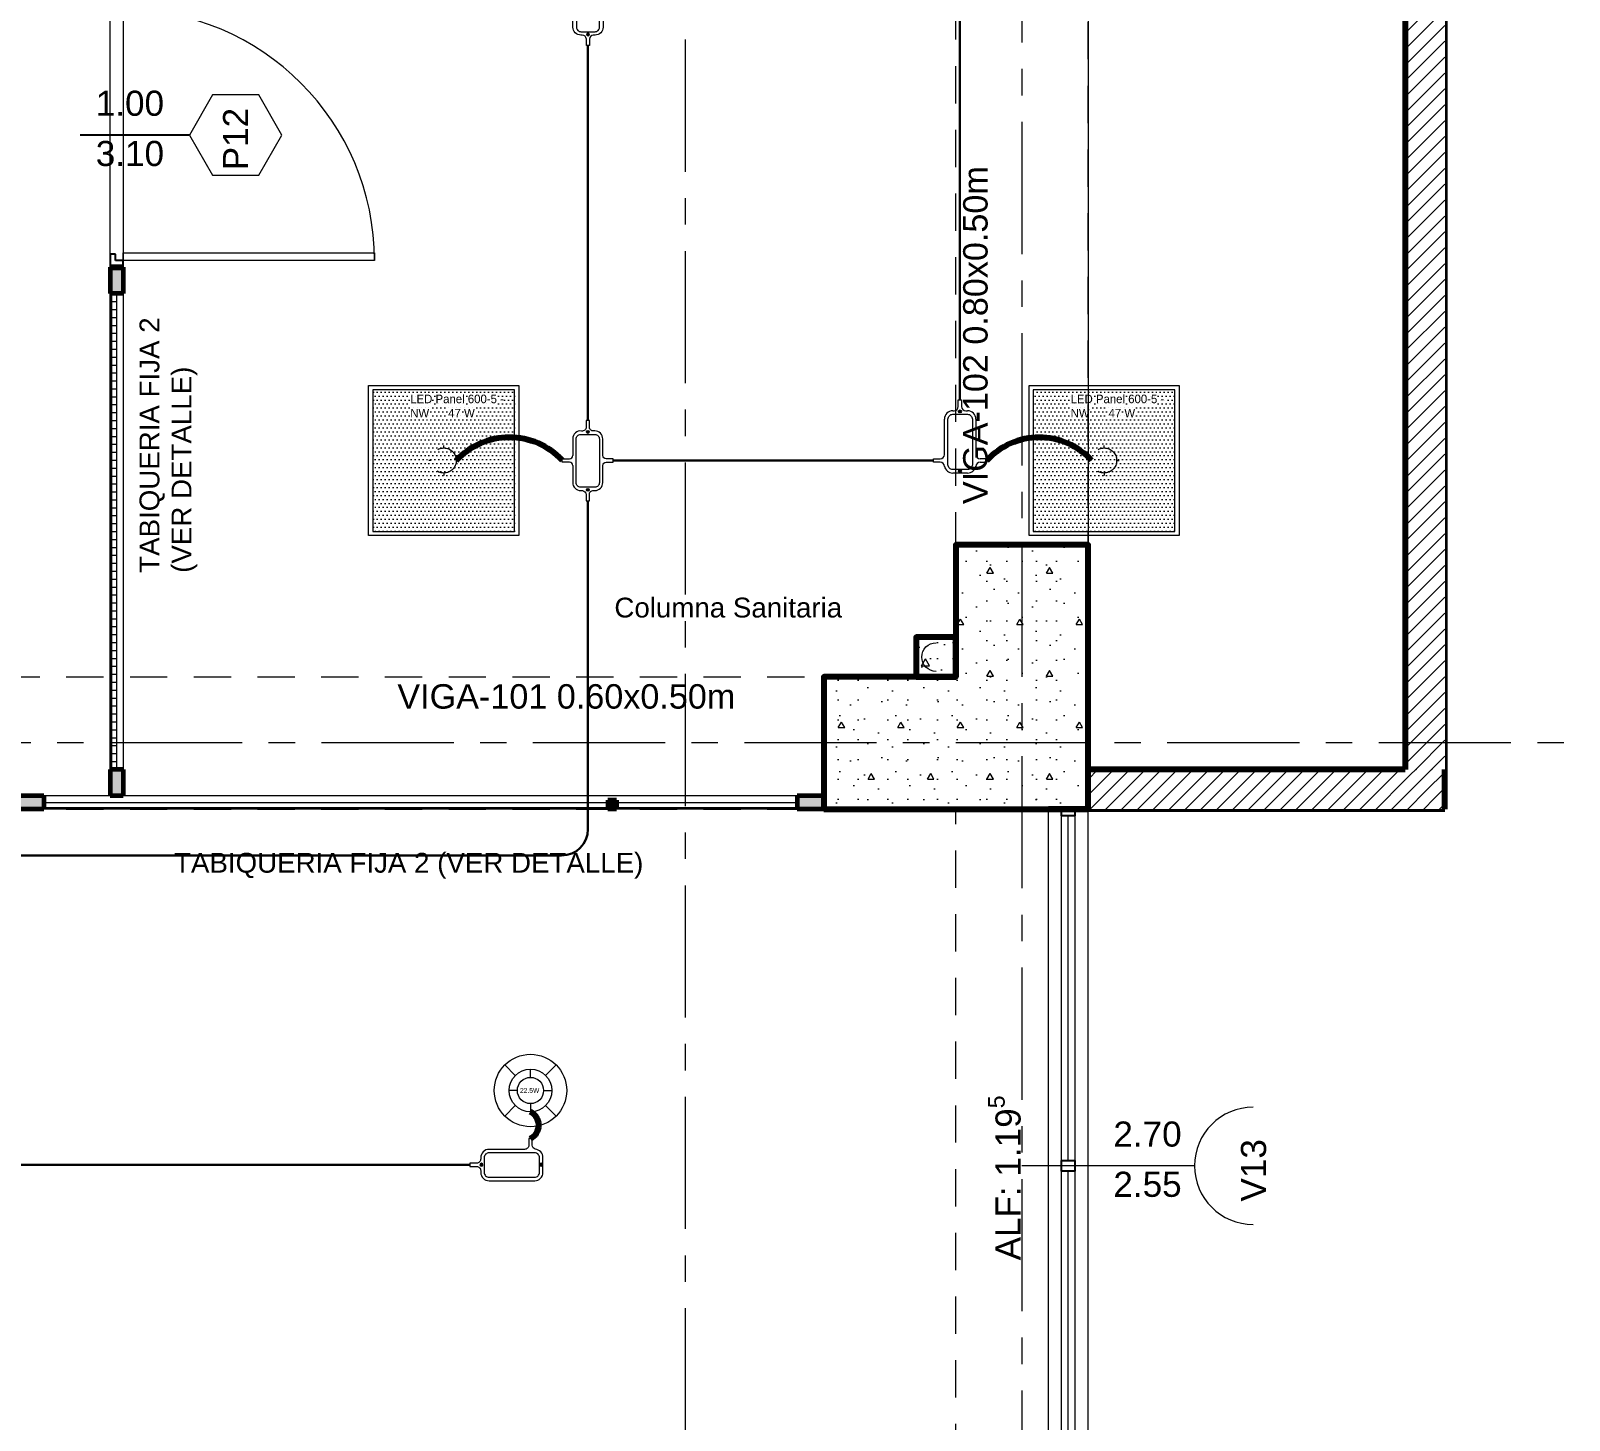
# Model space of a CAD drawing. Header units: inches. Extents: x -38 to 5698, y -33 to 92.
# Drawn here: x 140.07 to 145.89, y 27.39 to 32.64 of the extents above; entities that cross this region are included whole.
import ezdxf
from ezdxf.lldxf.tags import DXFTag

# ---------------------------------------------------------------- set-up
doc = ezdxf.new("R2010")
doc.units = ezdxf.units.IN
doc.header["$MEASUREMENT"] = 0
doc.set_wipeout_variables(frame=1)
for name, pattern in [('CONTINUA', [0]), ('DASHED', [0.75, 0.5, -0.25]), ('Hidden Line', [0.195611, 0.141111, -0.0545]), ('Punto & Raya', [0.65, 0.5, -0.075, 0, -0.075]), ('Wipeout_Contour', [1, 0, -1])]:
    doc.linetypes.add(name, pattern=pattern)
for name, color, linetype, lineweight in [('01 IE LUM LED EMP DN570B', 3, 'Continuous', 13), ('ALUMBRADO_CONDUIT', 30, 'CONDUIT1', 30), ('Bancas', 1, 'Continuous', 13), ('CABLEADO EXT.', 3, 'PVCSUBT', 30), ('Luminarias', 5, 'Continuous', 20), ('Simb_Alumbrado', 140, 'CONTINUA', 30)]:
    doc.layers.add(name, color=color, linetype=linetype, lineweight=lineweight)
for name, color, linetype in [('02 _ ARQ _ ALB _ Ejes Generales', 7, 'Continuous'), ('02 _ ARQ _ ALB _ Muros Interiores', 7, 'Continuous'), ('02 _ ARQ _ ZON _ Espacio.3D', 7, 'Continuous'), ('08 _ STR _ EXT _ 06 Columnas', 7, 'Continuous'), ('08 _ STR _ EXT _ 07 Losa Aligerada', 7, 'Continuous'), ('08 _ STR _ EXT _ 09 Vigas', 7, 'Continuous'), ('Acabado - Muros', 7, 'Continuous'), ('Estructura - 04 MURO', 7, 'Continuous'), ('Estructura - Carga', 7, 'Continuous'), ('Marcador - Secciones', 251, 'Continuous'), ('MEP - HVAC', 7, 'Continuous'), ('Notas - Etiquetas', 251, 'Continuous')]:
    doc.layers.add(name, color=color, linetype=linetype)
doc.styles.add('Estilo_Generado_4', font='swisse.ttf')
doc.styles.add('{18b73a54-fa43-428c-adcb-c1c7bbdf2c84}', font='Simplex.shx')
tags = doc.linetypes.add('CONDUIT', pattern='A,1.5,-0.210535,["con",{18b73a54-fa43-428c-adcb-c1c7bbdf2c84},S=0.2,R=0,X=0,Y=-0.065594],-0.702384', length=2.412919).pattern_tags.tags
tags[6] = DXFTag(74, 10)
tags = doc.linetypes.add('CONDUIT1', pattern='A,1,-0.19772,["con",{18b73a54-fa43-428c-adcb-c1c7bbdf2c84},S=0.2,R=0,X=0,Y=-0.065594],-0.593642', length=1.791362).pattern_tags.tags
tags[6] = DXFTag(74, 10)
tags = doc.linetypes.add('PVCSUBT', pattern='A,0.6,-0.3,0.6,-0.075691,["PVC",Standard,S=0.2,R=0,X=0,Y=-0.093724],-0.621005', length=2.196696).pattern_tags.tags
tags[10] = DXFTag(74, 10)
pattern_1 = [(45, (92.500015, 3e-09), (-0.030052038, 0.030052038), [])]

# ---------------------------------------------------------------- blocks, each defined once
blk = doc.blocks.new('*U270')
at = {"layer": 'Luminarias', "linetype": 'DASHED', "lineweight": 0, "ltscale": 0.05}
blk.add_lwpolyline([(0, -0.0045), (0, 0.0045)], dxfattribs=at)
blk = doc.blocks.new('*U271')
at = {"color": 0, "linetype": 'ByBlock', "lineweight": -2, "transparency": 16777216}
for p, rotation in [((-0.05, 0), 90), ((0, -0.05), 180), ((0.05, 0), 269.9999999999999)]:
    blk.add_blockref('*U270', p, dxfattribs=dict(at, rotation=rotation))
blk.add_blockref('*U270', (0, 0.05), dxfattribs=at)
blk = doc.blocks.new('PANEL LED 50W')
at = {"layer": 'Luminarias'}
h = blk.add_hatch(dxfattribs=at)
h.set_pattern_fill('DOTS', color=4, scale=0.009097)
h.set_pattern_definition([(0, (0, -2e-14), (0.0072206, 0.01444116), [0, -0.01444116])])
h.paths.add_polyline_path([(-0.2574, -0.2574), (0.2574, -0.2574), (0.2574, 0.2574), (-0.2574, 0.2574)])
h.paths.add_polyline_path([(-0.1296, 0.0974), (0.1849, 0.0974), (0.1849, 0.2469), (-0.1296, 0.2469)], flags=24)
at = {"layer": 'Luminarias', "color": 4, "lineweight": 0}
for points in [[(-0.2729, 0.2729), (0.2729, 0.2729), (0.2729, -0.2729), (-0.2729, -0.2729)], [(-0.2574, -0.2574), (0.2574, -0.2574), (0.2574, 0.2574), (-0.2574, 0.2574)]]:
    blk.add_lwpolyline(points, close=True, dxfattribs=at)
at = {"layer": 'Luminarias', "color": 4, "linetype": 'DASHED', "lineweight": 0, "ltscale": 0.01}
blk.add_circle((0, 0), 0.0455, dxfattribs=at)
at = {"color": 4}
blk.add_blockref('*U271', (0, 0), dxfattribs=at)
at = {"layer": 'Luminarias', "color": 4, "insert": (-0.1218, 0.2392), "char_height": 0.030929, "width": 0.382855, "attachment_point": 1}
blk.add_mtext('{\\Ftxt|c0;LED Panel 600-5 - NW      47 W}', dxfattribs=at)
blk = doc.blocks.new('LUMINARIA 2')
at = {"layer": '01 IE LUM LED EMP DN570B'}
for p, q in [((-0.0939, 0.0936), (-0.1589, 0.1584)), ((0.0939, 0.0936), (0.1589, 0.1584)), ((-0.0939, -0.0936), (-0.1589, -0.1584)), ((0.0939, -0.0936), (0.1589, -0.1584))]:
    blk.add_line(p, q, dxfattribs=at)
at = {"layer": '01 IE LUM LED EMP DN570B', "ltscale": 0.4}
for p, q in [((0, 0.0813), (0, 0.1326)), ((-0.0813, 0), (-0.1326, 0)), ((0.0813, 0), (0.1326, 0)), ((0, -0.0813), (0, -0.1326))]:
    blk.add_line(p, q, dxfattribs=at)
at = {"layer": '01 IE LUM LED EMP DN570B'}
for radius in [0.2244, 0.1326]:
    blk.add_circle((0, 0), radius, dxfattribs=at)
at = {"layer": '01 IE LUM LED EMP DN570B', "ltscale": 0.4}
blk.add_circle((0, 0), 0.0813, dxfattribs=at)
at = {"layer": '01 IE LUM LED EMP DN570B', "color": 8, "linetype": 'ByBlock', "lineweight": 80, "insert": (-0.0649, 0.0156), "char_height": 0.03, "width": 0.178585, "attachment_point": 1}
blk.add_mtext('{\\C3;22.5W}', dxfattribs=at)
blk = doc.blocks.new('CAJA OVAL TIPO L')
at = {"layer": 'Simb_Alumbrado', "lineweight": 13}
blk.add_lwpolyline([(-0.0491, -0.079), (-0.0491, -0.0343, -0.380413), (-0.0258, -0.0088), (-0.0258, -0.0088, 0.341426), (-0.0164, 0.0033), (-0.0164, 0.0236), (-0.0063, 0.0236), (-0.0063, 0.0033, 0.414214), (0.0063, -0.0092), (0.1138, -0.0092, -0.414214), (0.1388, -0.0343), (0.1388, -0.0382, 0.414214), (0.1513, -0.0508), (0.1716, -0.0508), (0.1716, -0.0609), (0.1513, -0.0609, 0.414214), (0.1388, -0.0734), (0.1388, -0.079, -0.414214), (0.1138, -0.104), (-0.0241, -0.104, -0.414214), (-0.0491, -0.079, 0.414214)], format="xyb", dxfattribs=at)
blk.add_lwpolyline([(-0.0241, -0.0199), (0.1138, -0.0199, -0.414214), (0.1282, -0.0343), (0.1282, -0.079, -0.414214), (0.1138, -0.0934), (-0.0241, -0.0934, -0.414214), (-0.0384, -0.079), (-0.0384, -0.0343, -0.414214)], format="xyb", close=True, dxfattribs=at)
for points in [[(-0.0483, -0.0558), (-0.0395, -0.0558)], [(-0.0439, -0.0514), (-0.0439, -0.0602)], [(0.1323, -0.0558), (0.1411, -0.0558)], [(0.1367, -0.0514), (0.1367, -0.0602)]]:
    blk.add_lwpolyline(points, dxfattribs=at)
for centre in [(-0.0439, -0.0558), (0.1367, -0.0558)]:
    blk.add_circle(centre, 0.00438, dxfattribs=at)
blk = doc.blocks.new('CAJA CONDULET TIPO X')
at = {"layer": 'Simb_Alumbrado', "lineweight": 13}
for p, q in [((78.5283, -4.1616), (78.5283, -4.1519)), ((78.5283, -4.1519), (78.5497, -4.1519)), ((78.5497, -4.1616), (78.5283, -4.1616))]:
    blk.add_line(p, q, dxfattribs=at)
for points in [[(78.6505, -4.1716, -0.414214), (78.6605, -4.1616), (78.6819, -4.1616), (78.6819, -4.1519), (78.6605, -4.1519, -0.414214), (78.6505, -4.1419), (78.6505, -4.0916, 0.414214), (78.6265, -4.0677), (78.6219, -4.0677, -0.414214), (78.6099, -4.0557), (78.6099, -4.0363), (78.6002, -4.0363), (78.6002, -4.056, -0.451917), (78.5867, -4.0678, 0.451917), (78.5597, -4.0916), (78.5597, -4.1419)], [(78.5597, -4.1716), (78.5597, -4.2235, 0.414214), (78.5837, -4.2475), (78.589, -4.2475, -0.334232), (78.6002, -4.2595), (78.6002, -4.2789), (78.6099, -4.2789), (78.6099, -4.2595, -0.455912), (78.6227, -4.2475), (78.6265, -4.2475, 0.414214), (78.6505, -4.2235), (78.6505, -4.1716)]]:
    blk.add_lwpolyline(points, format="xyb", dxfattribs=at)
blk.add_lwpolyline([(78.6403, -4.0916), (78.6403, -4.2235, -0.414214), (78.6265, -4.2373), (78.5837, -4.2373, -0.414214), (78.5699, -4.2235), (78.5699, -4.0916, -0.414214), (78.5837, -4.0779), (78.6265, -4.0779, -0.414214)], format="xyb", close=True, dxfattribs=at)
for points in [[(78.6093, -4.0706), (78.6009, -4.0706)], [(78.6051, -4.0664), (78.6051, -4.0748)], [(78.6093, -4.2454), (78.6009, -4.2454)], [(78.6051, -4.2412), (78.6051, -4.2496)]]:
    blk.add_lwpolyline(points, dxfattribs=at)
for centre in [(78.6051, -4.0706), (78.6051, -4.2454)]:
    blk.add_circle(centre, 0.00419, dxfattribs=at)
for centre, start, end in [((78.5497, -4.1419), 270, 0), ((78.5497, -4.1716), 0, 90)]:
    blk.add_arc(centre, 0.01, start, end, dxfattribs=at)
blk = doc.blocks.new('CAJA CONDULET TIPO T.')
at = {"layer": 'Simb_Alumbrado', "lineweight": 13}
for p, q in [((76.2197, -3.9044), (76.2197, -3.8841)), ((76.2197, -3.8841), (76.2299, -3.8841)), ((76.2299, -3.8841), (76.2299, -3.9044)), ((76.1782, -4.0495), (76.1782, -3.942)), ((76.2032, -3.9169), (76.2072, -3.9169)), ((76.2424, -3.9169), (76.2479, -3.9169)), ((76.273, -3.942), (76.273, -4.0495)), ((76.1454, -4.0721), (76.1454, -4.062)), ((76.1454, -4.062), (76.1656, -4.062)), ((76.1656, -4.0721), (76.1454, -4.0721)), ((76.1782, -4.0847), (76.1782, -4.0847)), ((76.3058, -4.062), (76.2855, -4.062)), ((76.2855, -4.0721), (76.3058, -4.0721)), ((76.3058, -4.0721), (76.3058, -4.062)), ((76.2479, -4.1048), (76.2032, -4.1048))]:
    blk.add_line(p, q, dxfattribs=at)
blk.add_lwpolyline([(76.1888, -4.0798), (76.1888, -3.942, -0.414214), (76.2032, -3.9276), (76.2479, -3.9276, -0.414214), (76.2623, -3.942), (76.2623, -4.0798, -0.414214), (76.2479, -4.0942), (76.2032, -4.0942, -0.414214)], format="xyb", close=True, dxfattribs=at)
for points in [[(76.2204, -3.919), (76.2292, -3.919)], [(76.2248, -3.9234), (76.2248, -3.9146)], [(76.2204, -4.0996), (76.2292, -4.0996)], [(76.2248, -4.104), (76.2248, -4.0952)]]:
    blk.add_lwpolyline(points, dxfattribs=at)
for centre in [(76.2248, -3.919), (76.2248, -4.0996)]:
    blk.add_circle(centre, 0.00438, dxfattribs=at)
for centre, radius, start, end in [((76.2032, -3.942), 0.0251, 90, 180), ((76.2072, -3.9044), 0.0125, 270, 0), ((76.2424, -3.9044), 0.0125, 180, 270), ((76.2479, -3.942), 0.0251, 0, 90), ((76.1656, -4.0495), 0.0125, 270, 0), ((76.1656, -4.0847), 0.0125, 360, 90), ((76.2037, -4.0785), 0.0263, 193.4434, 268.8974), ((76.2474, -4.0785), 0.0263, 271.1026, 346.5566), ((76.2855, -4.0495), 0.0125, 180, 270), ((76.2855, -4.0847), 0.0125, 90, 180)]:
    blk.add_arc(centre, radius, start, end, dxfattribs=at)
blk = doc.blocks.new('oval t')
at = {"layer": 'Simb_Alumbrado', "lineweight": 13}
blk.add_lwpolyline([(0.0141, 0.0102, -0.414214), (0.0041, 0.0202), (0.0041, 0.0416), (-0.0056, 0.0416), (-0.0056, 0.0202, -0.414214), (-0.0156, 0.0102), (-0.0659, 0.0102, 0.414214), (-0.0899, -0.0138), (-0.0899, -0.0183, -0.414214), (-0.1019, -0.0303), (-0.1213, -0.0303), (-0.1213, -0.04), (-0.1016, -0.04, -0.451917), (-0.0897, -0.0535, 0.451917), (-0.0659, -0.0805), (0.0659, -0.0805, 0.414214), (0.0899, -0.0566), (0.0899, -0.0512, -0.398753), (0.1019, -0.0401), (0.1213, -0.0401), (0.1213, -0.0304), (0.1019, -0.0304, -0.368669), (0.0899, -0.0176), (0.0899, -0.0138, 0.414214), (0.0659, 0.0102), (0.0141, 0.0102)], format="xyb", dxfattribs=at)
blk.add_lwpolyline([(-0.0659, 0), (0.0659, 0, -0.414214), (0.0797, -0.0138), (0.0797, -0.0566, -0.414214), (0.0659, -0.0703), (-0.0659, -0.0703, -0.414214), (-0.0797, -0.0566), (-0.0797, -0.0138, -0.414214)], format="xyb", close=True, dxfattribs=at)
for points in [[(-0.0911, -0.0352), (-0.0828, -0.0352)], [(-0.0869, -0.031), (-0.0869, -0.0394)], [(0.0837, -0.0352), (0.0921, -0.0352)], [(0.0879, -0.031), (0.0879, -0.0394)]]:
    blk.add_lwpolyline(points, dxfattribs=at)
for centre in [(-0.0869, -0.0352), (0.0879, -0.0352)]:
    blk.add_circle(centre, 0.00419, dxfattribs=at)

msp = doc.modelspace()

# ---------------------------------------------------------------- hatches: boundary and pattern name
at = {"layer": 'Estructura - Carga', "linetype": 'Continuous', "lineweight": 13}
h = msp.add_hatch(dxfattribs=at)
h.set_pattern_fill('HORMIGÓN_ARMADO_0002', color=251, style=0, pattern_type=2)
h.set_pattern_definition([(0, (92.5, 3e-09), (0, 0.3117692), [0.03, -0.15]), (0, (92.59, 0.1559), (0, 0.3117692), [0.03, -0.15]), (60, (92.5, 3e-09), (-0.27, 0.1558846), [0.03, -0.15]), (60, (92.68, 3e-09), (-0.27, 0.1558846), [0.03, -0.15]), (120, (92.53, 3e-09), (0.27, 0.1558846), [0.03, -0.15]), (120, (92.71, 3e-09), (0.27, 0.1558846), [0.03, -0.15]), (0, (92.500015, 0.03), (0, 0.06), [0, -0.06, 0, -0.09]), (45, (92.530015, 0.03), (-0.04242641, 0.04242641), [0, -0.045, 0, -0.075])])
h.paths.add_polyline_path([(143.42, 30.2), (143.57, 30.2), (143.57, 30.35), (143.42, 30.35)])

# ---------------------------------------------------------------- linework, layer by layer
at = {"layer": '02 _ ARQ _ ALB _ Ejes Generales', "color": 251, "linetype": 'Punto & Raya', "lineweight": 13}
msp.add_line((143.82, 45.9), (143.82, 2.05), dxfattribs=at)
at = {"layer": '02 _ ARQ _ ALB _ Muros Interiores', "color": 152, "linetype": 'Continuous', "lineweight": 25}
msp.add_line((140.67, 32.2501), (140.2575, 32.2501), dxfattribs=at)
at = {"layer": '02 _ ARQ _ ALB _ Muros Interiores', "color": 165, "linetype": 'Continuous', "lineweight": 25}
for p, q in [((140.39, 31.8), (140.37, 31.8)), ((140.37, 31.8), (140.37, 31.75)), ((140.39, 31.775), (140.39, 31.8)), ((140.37, 31.75), (140.42, 31.75)), ((140.42, 31.775), (140.39, 31.775)), ((140.42, 31.75), (140.42, 31.775))]:
    msp.add_line(p, q, dxfattribs=at)
at = {"layer": '02 _ ARQ _ ALB _ Muros Interiores', "color": 165, "linetype": 'Continuous', "lineweight": 15}
for p, q in [((140.42, 31.775), (140.42, 31.805)), ((140.42, 31.805), (141.3703, 31.805)), ((141.3703, 31.805), (141.3703, 31.775)), ((141.3703, 31.775), (140.42, 31.775))]:
    msp.add_line(p, q, dxfattribs=at)
at = {"layer": '02 _ ARQ _ ALB _ Muros Interiores', "color": 7, "linetype": 'Continuous', "lineweight": 80}
msp.add_line((140.37, 31.75), (140.42, 31.75), dxfattribs=at)
at = {"layer": '02 _ ARQ _ ALB _ Muros Interiores', "color": 251, "linetype": 'Continuous', "lineweight": 13, "flags": 128}
msp.add_lwpolyline([(141.02, 32.2501), (140.9325, 32.4017), (140.7575, 32.4017), (140.67, 32.2501), (140.7575, 32.0986), (140.9325, 32.0986)], close=True, dxfattribs=at)
at = {"layer": '02 _ ARQ _ ALB _ Muros Interiores', "color": 175, "linetype": 'Continuous', "lineweight": 15}
msp.add_arc((140.42, 31.775), 0.9503, 0, 90, dxfattribs=at)
at = {"layer": '02 _ ARQ _ ZON _ Espacio.3D', "color": 254, "linetype": 'Continuous', "lineweight": 0, "flags": 128}
for points in [[(130.07, 29.75), (135.97, 29.75), (135.97, 30.2), (136.57, 30.2), (136.57, 31), (137.07, 31), (137.07, 29.75), (140.37, 29.75), (140.3701, 39), (140.37, 39), (140.37, 39.9003), (137.07, 39.9003), (137.07, 39), (136.57, 39), (136.57, 39.4), (130.07, 39.4)], [(143.92, 27), (143.92, 29.7), (115.57, 29.7)]]:
    msp.add_lwpolyline(points, dxfattribs=at)
msp.add_lwpolyline([(140.42, 39.75), (140.42, 32.7833), (140.42, 32.7833), (140.42, 31.7003), (140.42, 29.75), (143.07, 29.75), (143.07, 30.2), (143.57, 30.2), (143.57, 30.7), (144.07, 30.7), (144.07, 29.85), (145.27, 29.85), (145.27, 35.0505), (143.9201, 35.0505), (143.9201, 35.2005), (143.92, 35.2005), (143.92, 39), (143.57, 39), (143.57, 39.4), (143.17, 39.4), (143.17, 39.75)], close=True, dxfattribs=at)
at = {"layer": '08 _ STR _ EXT _ 07 Losa Aligerada', "color": 254, "linetype": 'Continuous', "lineweight": 18, "flags": 128}
msp.add_lwpolyline([(145.42, 29.7), (145.42, 35.2005), (144.07, 35.2005), (144.07, 29.7)], close=True, dxfattribs=at)
at = {"layer": '08 _ STR _ EXT _ 09 Vigas', "color": 251, "linetype": 'Hidden Line', "lineweight": 13}
for p, q in [((143.57, 30.2), (143.57, 39.4)), ((143.57, 26.75), (143.57, 29.7))]:
    msp.add_line(p, q, dxfattribs=at)
at = {"layer": 'Acabado - Muros', "color": 7, "linetype": 'Continuous', "lineweight": 60}
for p, q in [((140.42, 31.75), (140.37, 31.75)), ((143.07, 29.75), (143.07, 29.7))]:
    msp.add_line(p, q, dxfattribs=at)
at = {"layer": 'ALUMBRADO_CONDUIT', "color": 30, "lineweight": 30, "ltscale": 0.4, "true_color": 0xf26722}
for p, q in [((143.5853, 33.3268), (143.5853, 31.2481)), ((142.1782, 32.589), (142.1782, 31.1698)), ((142.2735, 31.0187), (143.4857, 31.0187)), ((139.3163, 29.5241), (142.0782, 29.5241)), ((137.8527, 28.354), (141.7312, 28.354))]:
    msp.add_line(p, q, dxfattribs=at)
msp.add_arc((142.0782, 29.6241), 0.1, 270, 0, dxfattribs=at)
at = {"layer": 'CABLEADO EXT.', "color": 3, "lineweight": 80}
for centre, radius, start, end in [((141.8809, 30.8314), 0.2747, 43.24638, 137.028), ((143.8853, 30.8375), 0.2687, 42.40894, 137.59106), ((141.9367, 28.5038), 0.0556, 295.45713, 64.54287)]:
    msp.add_arc(centre, radius, start, end, dxfattribs=at)
at = {"layer": 'Estructura - 04 MURO', "color": 7, "linetype": 'Continuous', "lineweight": 80}
msp.add_line((145.42, 29.7), (143.92, 29.7), dxfattribs=at)
at = {"layer": 'Estructura - 04 MURO', "color": 165, "linetype": 'Continuous', "lineweight": 15}
for p, q in [((143.92, 27), (143.92, 29.7)), ((144.07, 27), (144.07, 29.7)), ((143.97, 28.37), (143.97, 29.674)), ((143.995, 28.37), (143.995, 29.674)), ((144.02, 29.674), (144.02, 28.37)), ((144.4731, 28.35), (143.82, 28.35)), ((143.97, 27.026), (143.97, 28.33)), ((143.995, 27.026), (143.995, 28.33)), ((144.02, 28.33), (144.02, 27.026))]:
    msp.add_line(p, q, dxfattribs=at)
at = {"layer": 'Estructura - 04 MURO', "color": 165, "linetype": 'Continuous', "lineweight": 25}
for p, q in [((143.97, 29.674), (143.97, 29.7)), ((144.02, 29.7), (144.02, 29.674)), ((144.02, 29.674), (143.97, 29.674)), ((143.97, 28.33), (143.97, 28.37)), ((143.97, 28.37), (144.02, 28.37)), ((144.02, 28.37), (144.02, 28.33)), ((144.02, 28.33), (143.97, 28.33))]:
    msp.add_line(p, q, dxfattribs=at)
at = {"layer": 'Estructura - 04 MURO', "color": 251, "linetype": 'Continuous', "lineweight": 13, "flags": 128}
msp.add_lwpolyline([(144.695, 28.5719, 1), (144.695, 28.1281)], format="xyb", dxfattribs=at)
at = {"layer": 'Estructura - Carga', "color": 7, "linetype": 'Continuous', "lineweight": 80, "flags": 128}
msp.add_lwpolyline([(143.42, 30.2), (143.57, 30.2), (143.57, 30.35), (143.42, 30.35)], close=True, dxfattribs=at)
at = {"layer": 'MEP - HVAC', "color": 7, "linetype": 'Continuous', "lineweight": 13, "flags": 128}
msp.add_lwpolyline([(143.495, 30.221, -1), (143.495, 30.329, -1)], format="xyb", dxfattribs=at)

# ---------------------------------------------------------------- block references
at = {"xscale": 1.253906979044094, "yscale": 1.253906979044094, "zscale": 1.253906979044094}
for name, p in [('CAJA CONDULET TIPO T.', (48.0065, 36.1184)), ('CAJA CONDULET TIPO X', (43.6138, 36.2309))]:
    msp.add_blockref(name, p, dxfattribs=at)
at = {"layer": '01 IE LUM LED EMP DN570B', "xscale": 0.6105334384153049, "yscale": 0.6105334384153049, "zscale": 0.6105334384153049}
msp.add_blockref('LUMINARIA 2', (141.9606, 28.635), dxfattribs=at)
at = {"layer": 'ALUMBRADO_CONDUIT', "xscale": 1.041283452965173, "yscale": 1.041283452965173, "zscale": 1.041283452965173}
for p in [(141.6325, 31.0187), (144.131, 31.0187)]:
    msp.add_blockref('PANEL LED 50W', p, dxfattribs=at)
at = {"layer": 'ALUMBRADO_CONDUIT', "linetype": 'CONDUIT', "lineweight": 30, "xscale": -1.253906979044094, "yscale": 1.253906979044094, "zscale": 1.253906979044094}
msp.add_blockref('CAJA OVAL TIPO L', (141.9464, 28.424), dxfattribs=at)
at = {"layer": 'Bancas', "color": 252, "true_color": 0x939598, "xscale": -1.253906979044094, "yscale": 1.253906979044094, "zscale": 1.253906979044094, "rotation": 90}
msp.add_blockref('oval t', (142.1341, 32.7411), dxfattribs=at)

# ---------------------------------------------------------------- texts
at = {"layer": '02 _ ARQ _ ALB _ Muros Interiores', "color": 251, "lineweight": 25, "char_height": 0.095, "attachment_point": 7, "style": 'Estilo_Generado_4'}
for s, insert in [('\\A1;{\\pql;\\pt0;\\fSwis721 Ex BT|b0|i0|c0|p34;1.00\\fSwis721 Ex BT|b0|i0|c0|p34;\\A1{\\H.66x;\\S^  ;}\\fSwis721 Ex BT|b0|i0|c0|p34;\\fSwis721 Ex BT|b0|i0|c0|p34;}', (140.316, 32.2952)), ('\\A1;{\\pql;\\pt0;\\fSwis721 Ex BT|b0|i0|c0|p34;3.10\\fSwis721 Ex BT|b0|i0|c0|p34;\\A1{\\H.66x;\\S^  ;}\\fSwis721 Ex BT|b0|i0|c0|p34;\\fSwis721 Ex BT|b0|i0|c0|p34;}', (140.316, 32.1052))]:
    msp.add_mtext(s, dxfattribs=dict(at, insert=insert))
at = {"layer": '02 _ ARQ _ ALB _ Muros Interiores', "color": 251, "lineweight": 25, "insert": (140.8925, 32.1168), "char_height": 0.095, "attachment_point": 7, "rotation": 90, "style": 'Estilo_Generado_4'}
msp.add_mtext('\\A1;{\\pql;\\pt0;\\fSwis721 Ex BT|b0|i0|c0|p34;P12\\fSwis721 Ex BT|b0|i0|c0|p34;\\fSwis721 Ex BT|b0|i0|c0|p34;\\fSwis721 Ex BT|b0|i0|c0|p34;}', dxfattribs=at)
at = {"layer": 'Estructura - 04 MURO', "color": 251, "lineweight": 25, "char_height": 0.095, "attachment_point": 7, "rotation": 90, "style": 'Estilo_Generado_4'}
for s, insert in [('\\A1;{\\pql;\\pt0;\\fSwis721 Ex BT|b0|i0|c0|p34;ALF: 1.19\\fSwis721 Ex BT|b0|i0|c0|p34;\\A1{\\H.66x;\\S5^  ;}\\fSwis721 Ex BT|b0|i0|c0|p34;\\fSwis721 Ex BT|b0|i0|c0|p34;}', (143.8426, 27.9923)), ('\\A1;{\\pql;\\pt0;\\fSwis721 Ex BT|b0|i0|c0|p34;V13\\fSwis721 Ex BT|b0|i0|c0|p34;\\fSwis721 Ex BT|b0|i0|c0|p34;\\fSwis721 Ex BT|b0|i0|c0|p34;}', (144.745, 28.2149))]:
    msp.add_mtext(s, dxfattribs=dict(at, insert=insert))
at = {"layer": 'Estructura - 04 MURO', "color": 251, "lineweight": 25, "char_height": 0.095, "attachment_point": 7, "style": 'Estilo_Generado_4'}
for s, insert in [('\\A1;{\\pql;\\pt0;\\fSwis721 Ex BT|b0|i0|c0|p34;2.70\\fSwis721 Ex BT|b0|i0|c0|p34;\\A1{\\H.66x;\\S^  ;}\\fSwis721 Ex BT|b0|i0|c0|p34;\\fSwis721 Ex BT|b0|i0|c0|p34;}', (144.166, 28.395)), ('\\A1;{\\pql;\\pt0;\\fSwis721 Ex BT|b0|i0|c0|p34;2.55\\fSwis721 Ex BT|b0|i0|c0|p34;\\A1{\\H.66x;\\S^  ;}\\fSwis721 Ex BT|b0|i0|c0|p34;\\fSwis721 Ex BT|b0|i0|c0|p34;}', (144.166, 28.205))]:
    msp.add_mtext(s, dxfattribs=dict(at, insert=insert))
at = {"layer": 'Notas - Etiquetas', "color": 8, "linetype": 'Continuous', "lineweight": 13, "insert": (143.5976, 30.8538), "char_height": 0.0925, "attachment_point": 1, "rotation": 90, "style": 'Estilo_Generado_4'}
msp.add_mtext('\\A1;{\\pql;\\fSwis721 Ex BT|b0|i0|c0|p34;VIGA-102\\fSwis721 Ex BT|b0|i0|c0|p34; \\fSwis721 Ex BT|b0|i0|c0|p34;0.80\\fSwis721 Ex BT|b0|i0|c0|p34;x\\fSwis721 Ex BT|b0|i0|c0|p34;0.50\\fSwis721 Ex BT|b0|i0|c0|p34;m}', dxfattribs=at)
at = {"layer": 'Notas - Etiquetas', "color": 8, "linetype": 'Continuous', "lineweight": 13, "insert": (140.591, 30.5938), "char_height": 0.075, "width": 0.983822, "attachment_point": 4, "rotation": 89.99996, "line_spacing_factor": 0.969465, "style": 'Estilo_Generado_4'}
msp.add_mtext('\\A1;{\\pql;\\fSwis721 Ex BT|b0|i0|c0|p34;TABIQUERIA FIJA 2 (VER DETALLE)\\fSwis721 Ex BT|b0|i0|c0|p34; }', dxfattribs=at)
at = {"layer": 'Notas - Etiquetas', "color": 8, "linetype": 'Continuous', "lineweight": 35, "insert": (142.278, 30.4617), "char_height": 0.075, "attachment_point": 4, "style": 'Estilo_Generado_4'}
msp.add_mtext('\\A1;{\\pql;\\fSwis721 Ex BT|b0|i0|c0|p34;Columna Sanitaria}', dxfattribs=at)
at = {"layer": 'Notas - Etiquetas', "color": 8, "linetype": 'Continuous', "lineweight": 13, "style": 'Estilo_Generado_4'}
for s, insert, char_height, attachment_point in [('\\A1;{\\pql;\\fSwis721 Ex BT|b0|i0|c0|p34;VIGA-101\\fSwis721 Ex BT|b0|i0|c0|p34; \\fSwis721 Ex BT|b0|i0|c0|p34;0.60\\fSwis721 Ex BT|b0|i0|c0|p34;x\\fSwis721 Ex BT|b0|i0|c0|p34;0.50\\fSwis721 Ex BT|b0|i0|c0|p34;m}', (141.457, 30.1724), 0.0925, 1), ('\\A1;{\\pql;\\fSwis721 Ex BT|b0|i0|c0|p34;TABIQUERIA FIJA 2 (VER DETALLE)\\fSwis721 Ex BT|b0|i0|c0|p34; }', (140.6121, 29.4854), 0.075, 4)]:
    msp.add_mtext(s, dxfattribs=dict(at, insert=insert, char_height=char_height, attachment_point=attachment_point))

# ---------------------------------------------------------------- next in the draw order: wipeouts: each hides what was drawn before it
at = {"color": 254, "linetype": 'Wipeout_Contour', "lineweight": 0, "ltscale": 3410.037603}
msp.add_wipeout([(140.37, 29.85), (140.42, 29.85), (140.42, 31.65), (140.37, 31.65)], dxfattribs=at).dxf.layer = 'Acabado - Muros'
at = {"color": 254, "linetype": 'Wipeout_Contour', "lineweight": 0, "ltscale": 5120.775457}
msp.add_wipeout([(140.12, 29.75), (140.12, 29.7), (142.2535, 29.7), (142.2535, 29.733), (142.27, 29.733), (142.27, 29.75)], dxfattribs=at).dxf.layer = 'Acabado - Muros'
at = {"color": 254, "linetype": 'Wipeout_Contour', "lineweight": 0, "ltscale": 2571.859094}
msp.add_wipeout([(145.27, 29.85), (145.42, 29.7), (145.42, 29.85)], dxfattribs=at).dxf.layer = 'Estructura - 04 MURO'

# ---------------------------------------------------------------- next in the draw order: hatches: boundary and pattern name
at = {"layer": 'Estructura - 04 MURO', "linetype": 'Continuous', "lineweight": 5}
h = msp.add_hatch(dxfattribs=at)
h.set_pattern_fill('LADRILLO_COMÚN_0002', color=252, style=0, pattern_type=2)
h.set_pattern_definition(pattern_1)
h.paths.add_polyline_path([(145.27, 29.85), (145.42, 29.7), (145.42, 29.85)])

# ---------------------------------------------------------------- next in the draw order: linework, layer by layer
at = {"layer": 'Acabado - Muros', "color": 251, "linetype": 'Continuous', "lineweight": 13, "flags": 128}
for points in [[(140.37, 31.65), (140.37, 29.85)], [(140.42, 31.65), (140.42, 29.85)]]:
    msp.add_lwpolyline(points, dxfattribs=at)

# ---------------------------------------------------------------- next in the draw order: wipeouts: each hides what was drawn before it
at = {"color": 254, "linetype": 'Wipeout_Contour', "lineweight": 0, "ltscale": 5128.474356}
msp.add_wipeout([(142.97, 29.75), (142.27, 29.75), (142.27, 29.733), (142.2865, 29.733), (142.2865, 29.7), (142.97, 29.7)], dxfattribs=at).dxf.layer = 'Acabado - Muros'

# ---------------------------------------------------------------- next in the draw order: linework, layer by layer
at = {"layer": 'Acabado - Muros', "color": 251, "linetype": 'Continuous', "lineweight": 13, "flags": 128}
for points in [[(142.97, 29.75), (140.12, 29.75)], [(142.2535, 29.7), (140.12, 29.7)], [(142.97, 29.7), (142.2865, 29.7)]]:
    msp.add_lwpolyline(points, dxfattribs=at)

# ---------------------------------------------------------------- next in the draw order: wipeouts: each hides what was drawn before it
at = {"color": 254, "linetype": 'Wipeout_Contour', "lineweight": 0, "ltscale": 3409.99763}
msp.add_wipeout([(140.375, 29.85), (140.395, 29.85), (140.395, 31.65), (140.375, 31.65)], dxfattribs=at).dxf.layer = 'Acabado - Muros'
at = {"color": 254, "linetype": 'Wipeout_Contour', "lineweight": 0, "ltscale": 3426.986786}
msp.add_wipeout([(145.27, 29.85), (144.07, 29.85), (144.07, 29.7), (145.27, 29.7)], dxfattribs=at).dxf.layer = 'Estructura - 04 MURO'

# ---------------------------------------------------------------- next in the draw order: hatches: boundary and pattern name
at = {"layer": '08 _ STR _ EXT _ 06 Columnas', "linetype": 'Continuous', "lineweight": 9}
h = msp.add_hatch(dxfattribs=at)
h.set_pattern_fill('HORMIGÓN_EN_MASA_0002', style=0, pattern_type=2)
h.set_pattern_definition([(0, (92.5, 3e-09), (0, 0.3897114), [0.024375, -0.200625]), (0, (92.6125, 0.19486), (0, 0.3897114), [0.024375, -0.200625]), (60, (92.5, 3e-09), (-0.3375, 0.1948557), [0.024375, -0.200625]), (60, (92.725, 3e-09), (-0.3375, 0.1948557), [0.024375, -0.200625]), (120, (92.5244, 3e-09), (0.3375, 0.1948557), [0.024375, -0.200625]), (120, (92.7494, 3e-09), (0.3375, 0.1948557), [0.024375, -0.200625]), (0, (92.500015, 0.0375), (0, 0.075), [0, -0.075, 0, -0.1125]), (45, (92.537515, 0.0375), (-0.05303301, 0.05303301), [0, -0.05625, 0, -0.09375])])
h.paths.add_polyline_path([(143.07, 29.7), (144.07, 29.7), (144.07, 30.7), (143.57, 30.7), (143.57, 30.2), (143.07, 30.2)])
at = {"layer": 'Acabado - Muros', "linetype": 'Continuous', "lineweight": 0}
msp.add_hatch(color=254, dxfattribs=at).paths.add_polyline_path([(140.37, 31.65), (140.42, 31.65), (140.42, 31.75), (140.37, 31.75)])
h = msp.add_hatch(dxfattribs=at)
h.set_pattern_fill('CONTRACHAPADO_0002', color=254, style=0, pattern_type=2)
h.set_pattern_definition([(0, (92.500015, 3e-09), (0, 0.030000001), [])])
h.paths.add_polyline_path([(140.375, 29.85), (140.395, 29.85), (140.395, 31.65), (140.375, 31.65)])
at = {"layer": 'Estructura - 04 MURO', "linetype": 'Continuous', "lineweight": 5}
h = msp.add_hatch(dxfattribs=at)
h.set_pattern_fill('LADRILLO_COMÚN_0002', color=252, style=0, pattern_type=2)
h.set_pattern_definition(pattern_1)
h.paths.add_polyline_path([(145.27, 29.85), (144.07, 29.85), (144.07, 29.7), (145.27, 29.7)])

# ---------------------------------------------------------------- next in the draw order: linework, layer by layer
at = {"layer": '08 _ STR _ EXT _ 06 Columnas', "color": 7, "linetype": 'Continuous', "lineweight": 80, "flags": 128}
msp.add_lwpolyline([(143.07, 29.7), (144.07, 29.7), (144.07, 30.7), (143.57, 30.7), (143.57, 30.2), (143.07, 30.2)], close=True, dxfattribs=at)
at = {"layer": '08 _ STR _ EXT _ 09 Vigas', "color": 251, "linetype": 'Hidden Line', "lineweight": 13}
for p, q in [((144.07, 26.75), (144.07, 39.9)), ((137.07, 30.2), (143.57, 30.2))]:
    msp.add_line(p, q, dxfattribs=at)
at = {"layer": 'Acabado - Muros', "color": 7, "linetype": 'Continuous', "lineweight": 60}
for p, q in [((140.37, 31.75), (140.37, 31.65)), ((140.42, 31.75), (140.42, 31.65)), ((140.42, 31.65), (140.37, 31.65)), ((140.42, 29.85), (140.37, 29.85))]:
    msp.add_line(p, q, dxfattribs=at)
at = {"layer": 'Acabado - Muros', "color": 7, "linetype": 'Continuous', "lineweight": 13, "flags": 128}
msp.add_lwpolyline([(140.375, 29.85), (140.395, 29.85), (140.395, 31.65), (140.375, 31.65)], close=True, dxfattribs=at)

# ---------------------------------------------------------------- next in the draw order: wipeouts: each hides what was drawn before it
at = {"color": 254, "linetype": 'Wipeout_Contour', "lineweight": 0, "ltscale": 3413.053829}
msp.add_wipeout([(140.12, 29.705), (142.2535, 29.705), (142.2535, 29.725), (140.12, 29.725)], dxfattribs=at).dxf.layer = 'Acabado - Muros'
at = {"color": 254, "linetype": 'Wipeout_Contour', "lineweight": 0, "ltscale": 3418.816408}
msp.add_wipeout([(142.2865, 29.705), (142.97, 29.705), (142.97, 29.725), (142.2865, 29.725)], dxfattribs=at).dxf.layer = 'Acabado - Muros'

# ---------------------------------------------------------------- next in the draw order: hatches: boundary and pattern name
at = {"layer": 'Acabado - Muros', "linetype": 'Continuous', "lineweight": 0}
for points in [[(140.37, 29.85), (140.37, 29.75), (140.42, 29.75), (140.42, 29.85)], [(140.02, 29.75), (140.02, 29.7), (140.12, 29.7), (140.12, 29.75)], [(142.97, 29.7), (143.07, 29.7), (143.07, 29.75), (142.97, 29.75)], [(142.2535, 29.733), (142.2535, 29.7), (142.2865, 29.7), (142.2865, 29.733)]]:
    msp.add_hatch(color=254, dxfattribs=at).paths.add_polyline_path(points)

# ---------------------------------------------------------------- next in the draw order: linework, layer by layer
at = {"layer": '08 _ STR _ EXT _ 09 Vigas', "color": 251, "linetype": 'Hidden Line', "lineweight": 13}
msp.add_line((137.07, 29.7), (143.57, 29.7), dxfattribs=at)
at = {"layer": 'Acabado - Muros', "color": 7, "linetype": 'Continuous', "lineweight": 60}
for p, q in [((140.37, 29.85), (140.37, 29.75)), ((140.42, 29.85), (140.42, 29.75)), ((140.12, 29.75), (140.02, 29.75)), ((140.12, 29.75), (140.12, 29.7)), ((140.42, 29.75), (140.37, 29.75)), ((142.97, 29.75), (142.97, 29.7)), ((143.07, 29.75), (142.97, 29.75)), ((140.12, 29.7), (140.02, 29.7)), ((142.2535, 29.733), (142.2535, 29.7)), ((142.2865, 29.733), (142.2535, 29.733)), ((142.2865, 29.7), (142.2535, 29.7)), ((142.2865, 29.733), (142.2865, 29.7)), ((143.07, 29.7), (142.97, 29.7))]:
    msp.add_line(p, q, dxfattribs=at)
at = {"layer": 'Acabado - Muros', "color": 7, "linetype": 'Continuous', "lineweight": 13, "flags": 128}
for points in [[(140.12, 29.705), (140.12, 29.725), (142.2535, 29.725), (142.2535, 29.705)], [(142.2865, 29.705), (142.2865, 29.725), (142.97, 29.725), (142.97, 29.705)]]:
    msp.add_lwpolyline(points, close=True, dxfattribs=at)
at = {"layer": 'ALUMBRADO_CONDUIT', "color": 30, "lineweight": 30, "ltscale": 0.4, "true_color": 0xf26722}
msp.add_line((142.1782, 30.8656), (142.1782, 29.6241), dxfattribs=at)
at = {"layer": 'Marcador - Secciones', "color": 251, "linetype": 'Punto & Raya', "lineweight": 13}
msp.add_line((142.5454, 46.2111), (142.5454, 0.9472), dxfattribs=at)

# ---------------------------------------------------------------- next in the draw order: wipeouts: each hides what was drawn before it
at = {"color": 254, "linetype": 'Wipeout_Contour', "lineweight": 0, "ltscale": 2572.668644}
msp.add_wipeout([(145.27, 29.7), (145.42, 29.7), (145.27, 29.85)], dxfattribs=at).dxf.layer = 'Estructura - 04 MURO'

# ---------------------------------------------------------------- next in the draw order: hatches: boundary and pattern name
at = {"layer": 'Estructura - 04 MURO', "linetype": 'Continuous', "lineweight": 5}
h = msp.add_hatch(dxfattribs=at)
h.set_pattern_fill('LADRILLO_COMÚN_0002', color=252, style=0, pattern_type=2)
h.set_pattern_definition(pattern_1)
h.paths.add_polyline_path([(145.27, 29.7), (145.42, 29.7), (145.27, 29.85)])

# ---------------------------------------------------------------- next in the draw order: linework, layer by layer
at = {"layer": '08 _ STR _ EXT _ 07 Losa Aligerada', "color": 254, "linetype": 'Continuous', "lineweight": 18, "flags": 128}
msp.add_lwpolyline([(145.42, 14.9999), (144.07, 14.9999), (144.07, 18.1001), (144.07, 18.1001), (144.07, 20.35), (139.17, 20.35), (139.17, 22.35), (139.17, 22.6), (139.17, 24.5), (139.17, 24.75), (139.17, 26.75), (144.07, 26.75), (144.07, 29.7), (144.07, 29.7)], dxfattribs=at)
at = {"layer": 'Estructura - 04 MURO', "color": 7, "linetype": 'Continuous', "lineweight": 80, "flags": 128}
for points in [[(145.42, 29.7), (145.42, 35.2005)], [(145.27, 29.85), (144.07, 29.85)]]:
    msp.add_lwpolyline(points, dxfattribs=at)

# ---------------------------------------------------------------- next in the draw order: wipeouts: each hides what was drawn before it
at = {"color": 254, "linetype": 'Wipeout_Contour', "lineweight": 0, "ltscale": 3430.089013}
msp.add_wipeout([(145.27, 35.0505), (145.27, 29.85), (145.42, 29.85), (145.42, 35.0505)], dxfattribs=at).dxf.layer = 'Estructura - 04 MURO'

# ---------------------------------------------------------------- next in the draw order: hatches: boundary and pattern name
at = {"layer": 'Estructura - 04 MURO', "linetype": 'Continuous', "lineweight": 5}
h = msp.add_hatch(dxfattribs=at)
h.set_pattern_fill('LADRILLO_COMÚN_0002', color=252, style=0, pattern_type=2)
h.set_pattern_definition(pattern_1)
h.paths.add_polyline_path([(145.27, 35.0505), (145.27, 29.85), (145.42, 29.85), (145.42, 35.0505)])

# ---------------------------------------------------------------- next in the draw order: linework, layer by layer
at = {"layer": '02 _ ARQ _ ALB _ Ejes Generales', "color": 251, "linetype": 'Punto & Raya', "lineweight": 13}
msp.add_line((148.07, 29.95), (97.3454, 29.95), dxfattribs=at)
at = {"layer": 'Estructura - 04 MURO', "color": 7, "linetype": 'Continuous', "lineweight": 80, "flags": 128}
msp.add_lwpolyline([(145.27, 35.0505), (145.27, 29.85)], dxfattribs=at)

doc.saveas('drawing.dxf')
